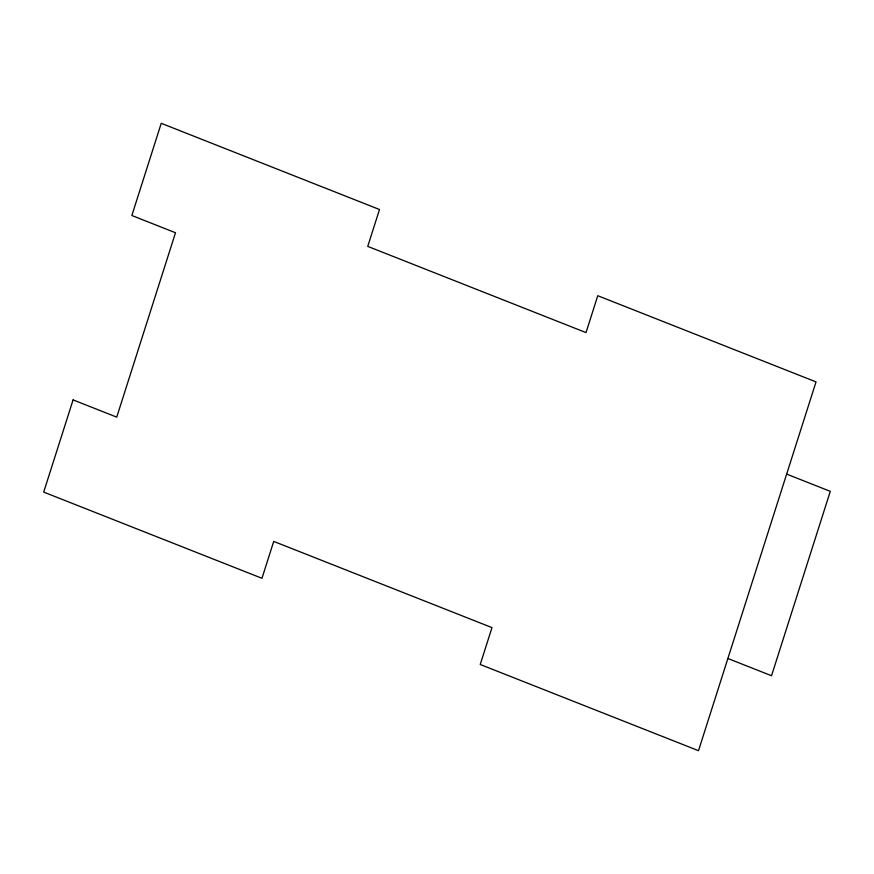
<?xml version="1.0" encoding="UTF-8"?>
<svg xmlns="http://www.w3.org/2000/svg" width="874" height="874" viewBox="0 0 874 874"><rect width="100%" height="100%" fill="white"/><g stroke="black" fill="none" stroke-linecap="round" stroke-linejoin="round"><path stroke-width="1.31" d="M786.644 474.101L830.3 491.341L771.534 675.733L727.878 658.493M73.088 399.899L43.7 492.095L261.971 578.293L273.715 541.41L491.986 627.608L480.23 664.491L698.501 750.69L816.032 381.905L597.761 295.707L586.017 332.59L367.746 246.392L379.502 209.509L161.231 123.31L131.854 215.507L175.499 232.746L116.734 417.138L73.088 399.899"/></g></svg>
